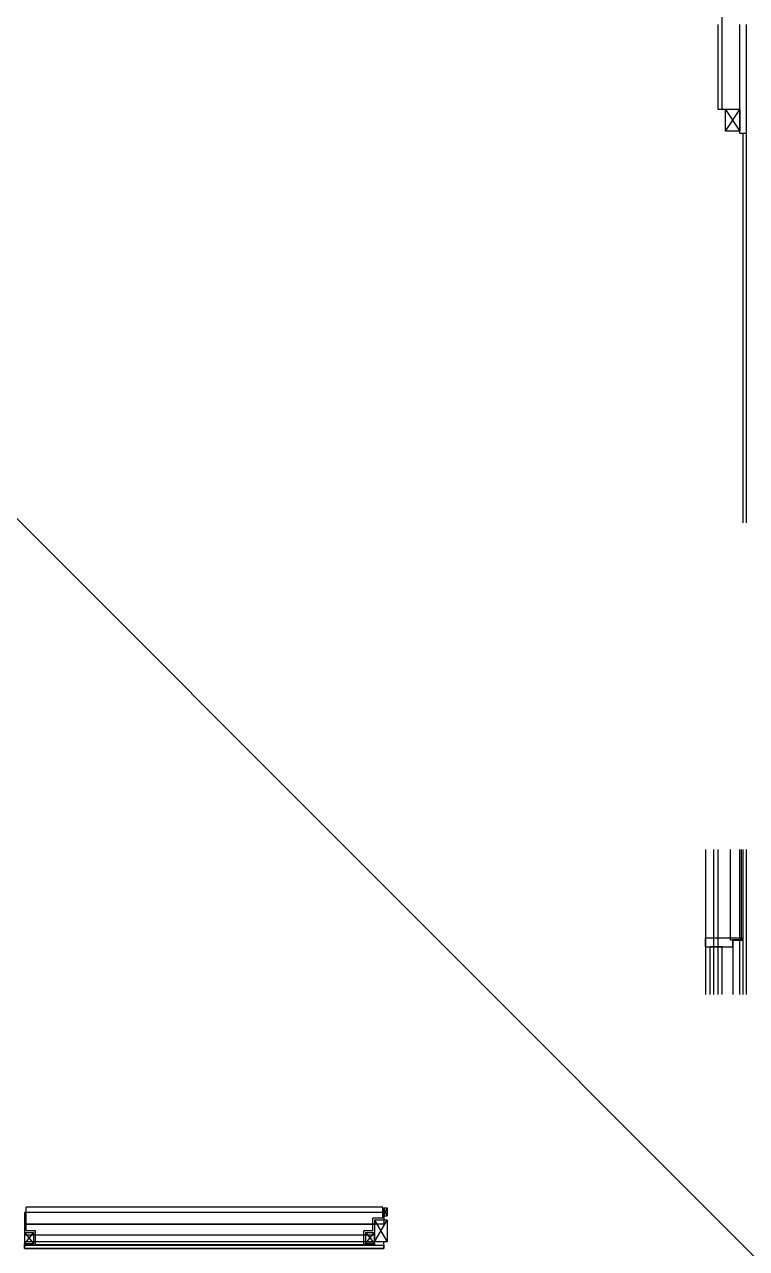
# Model space of a CAD drawing. Header units: millimetres. Extents: x 48010 to 50000, y 28000 to 31373.
import ezdxf

# ---------------------------------------------------------------- set-up
doc = ezdxf.new("R2010")
doc.units = ezdxf.units.MM
doc.layers.get('0').update_dxf_attribs({"lineweight": 25, "true_color": 0xffffff})
for name, color, linetype, lineweight, true_color in [('Enduits Corps', 34, 'Continuous', 25, 0x7d3e00), ('Hetre', 30, 'Continuous', 25, 0xff7f00), ('Liège', 2, 'Continuous', 25, 0xffff00), ('Montants', 1, 'Continuous', 25, 0xff0000), ('OSB18', 30, 'Continuous', 25, 0xff7f00), ('PareClose', 2, 'Continuous', 25, 0xffff00), ('PlancheHetre', 6, 'Continuous', 25, 0xff00ff), ('Vitre', 4, 'Continuous', 25, 0x00ffff)]:
    doc.layers.add(name, color=color, linetype=linetype, lineweight=lineweight, true_color=true_color)

# ---------------------------------------------------------------- blocks, each defined once
blk = doc.blocks.new('PlancheHetre')
at = {"layer": 'PlancheHetre'}
for p, q in [((-930, 77), (-930, 38)), ((-930, 77), (-25, 77)), ((-25, 77), (-25, 38)), ((-955, 38), (-955, 3)), ((-955, 38), (-930, 38)), ((-25, 38), (0, 38)), ((0, 38), (0, -27)), ((-983, 3), (-983, -27)), ((-983, 3), (-955, 3)), ((-983, -27), (0, -27))]:
    blk.add_line(p, q, dxfattribs=at)
blk = doc.blocks.new('PlancheHetreCoupe')
at = {"layer": 'PlancheHetre'}
for p, q in [((-100, 0), (4, 0)), ((-100, 0), (-100, -25)), ((-100, -25), (-25, -25)), ((-25, -4), (-25, -25)), ((-25, -4), (4, -4)), ((4, 0), (4, -4))]:
    blk.add_line(p, q, dxfattribs=at)

msp = doc.modelspace()

# ---------------------------------------------------------------- linework, layer by layer
msp.add_xline((50000, 28000), (0.707107, -0.707107))
at = {"layer": 'Enduits Corps'}
for p, q in [((49900, 28700), (49900, 28831)), ((49933, 28831), (49900, 28831)), ((49933, 28700), (49933, 28831)), ((48010, 28100), (48010, 28067)), ((48010, 28100), (49000, 28100)), ((49000, 28100), (49000, 28067)), ((49000, 28067), (48010, 28067))]:
    msp.add_line(p, q, dxfattribs=at)
msp.add_ray((49933, 31139), (0, 1), dxfattribs=at)
at = {"layer": 'Hetre'}
for p, q in [((49887.7, 28700), (49887.7, 29100)), ((49909.7, 28700), (49909.7, 29100)), ((49000, 28112.3), (49000, 28090.3)), ((49010, 28090.3), (49000, 28112.3)), ((49000, 28112.3), (49010, 28112.3)), ((49010, 28112.3), (49000, 28090.3)), ((49010, 28112.3), (49010, 28090.3)), ((49000, 28090.3), (49010, 28090.3))]:
    msp.add_line(p, q, dxfattribs=at)
at = {"layer": 'Liège'}
for p, q in [((49991, 28850), (49991, 29100)), ((49991, 28850), (49986, 28850)), ((48010, 28014), (48035, 28014)), ((48010, 28009), (48010, 28014)), ((48035, 28009), (48010, 28009)), ((48035, 28014), (48035, 28009)), ((48950, 28014), (48975, 28014)), ((48950, 28009), (48950, 28014)), ((48975, 28009), (48950, 28009)), ((48975, 28014), (48975, 28009))]:
    msp.add_line(p, q, dxfattribs=at)
at = {"layer": 'Montants'}
for p, q in [((49922, 31139), (49922, 31373)), ((49982, 31139), (49922, 31139)), ((49942, 31079), (49942, 31139)), ((49982, 31139), (49942, 31139)), ((49942, 31139), (49982, 31079)), ((49942, 31079), (49982, 31139)), ((49982, 31139), (49982, 31079)), ((49982, 31079), (49942, 31079)), ((49922, 28700), (49922, 29100)), ((49982, 28700), (49982, 29100)), ((49963, 28700), (49963, 28850)), ((49963, 28850), (49982, 28850)), ((49933, 28700), (49933, 28831)), ((49933, 28831), (49963, 28831)), ((48010, 28067), (48010, 28018)), ((48010, 28067), (48975, 28067)), ((48975, 28078), (48975, 28018)), ((49010, 28078), (48975, 28078)), ((48975, 28018), (49010, 28078)), ((48975, 28078), (49010, 28018)), ((48975, 28067), (48975, 28018)), ((49010, 28078), (49010, 28018)), ((48975, 28037), (48010, 28037)), ((49000, 28018), (48010, 28018)), ((49010, 28018), (48975, 28018))]:
    msp.add_line(p, q, dxfattribs=at)
at = {"layer": 'OSB18'}
for p, q in [((49982, 31073), (49982, 31373)), ((50000, 31073), (50000, 31373)), ((50000, 31073), (49982, 31073)), ((49982, 28700), (49982, 28850)), ((49982, 28850), (49991, 28850)), ((49991, 28700), (49991, 28850)), ((48010, 28018), (48010, 28000)), ((49000, 28018), (48010, 28018)), ((48010, 28000), (49000, 28000)), ((49000, 28000), (49000, 28018))]:
    msp.add_line(p, q, dxfattribs=at)
at = {"layer": 'PareClose'}
for p, q in [((49956, 28850), (49956, 29100)), ((49986, 28850), (49986, 29100)), ((49986, 28850), (49956, 28850)), ((48010, 28044), (48035, 28044)), ((48010, 28044), (48010, 28014)), ((48010, 28044), (48035, 28014)), ((48035, 28044), (48010, 28014)), ((48035, 28044), (48035, 28014)), ((48950, 28044), (48975, 28044)), ((48950, 28044), (48950, 28014)), ((48950, 28044), (48975, 28014)), ((48950, 28014), (48975, 28044)), ((48975, 28014), (48975, 28044)), ((48010, 28014), (48035, 28014)), ((48975, 28014), (48950, 28014))]:
    msp.add_line(p, q, dxfattribs=at)
at = {"layer": 'Vitre'}
for p, q in [((49991, 30000), (49991, 31073)), ((50000, 30000), (50000, 31073)), ((49991, 28700), (49991, 29100)), ((50000, 28700), (50000, 29100)), ((48010, 28000), (48010, 28009)), ((48010, 28009), (49000, 28009)), ((49000, 28000), (48010, 28000)), ((49000, 28009), (49000, 28000))]:
    msp.add_line(p, q, dxfattribs=at)

# ---------------------------------------------------------------- block references
at = {"layer": 'PlancheHetre'}
msp.add_blockref('PlancheHetreCoupe', (49986, 28856), dxfattribs=at)
at = {"layer": 'PlancheHetre', "rotation": -180}
msp.add_blockref('PlancheHetre', (48015, 28087), dxfattribs=at)

doc.saveas('drawing.dxf')
